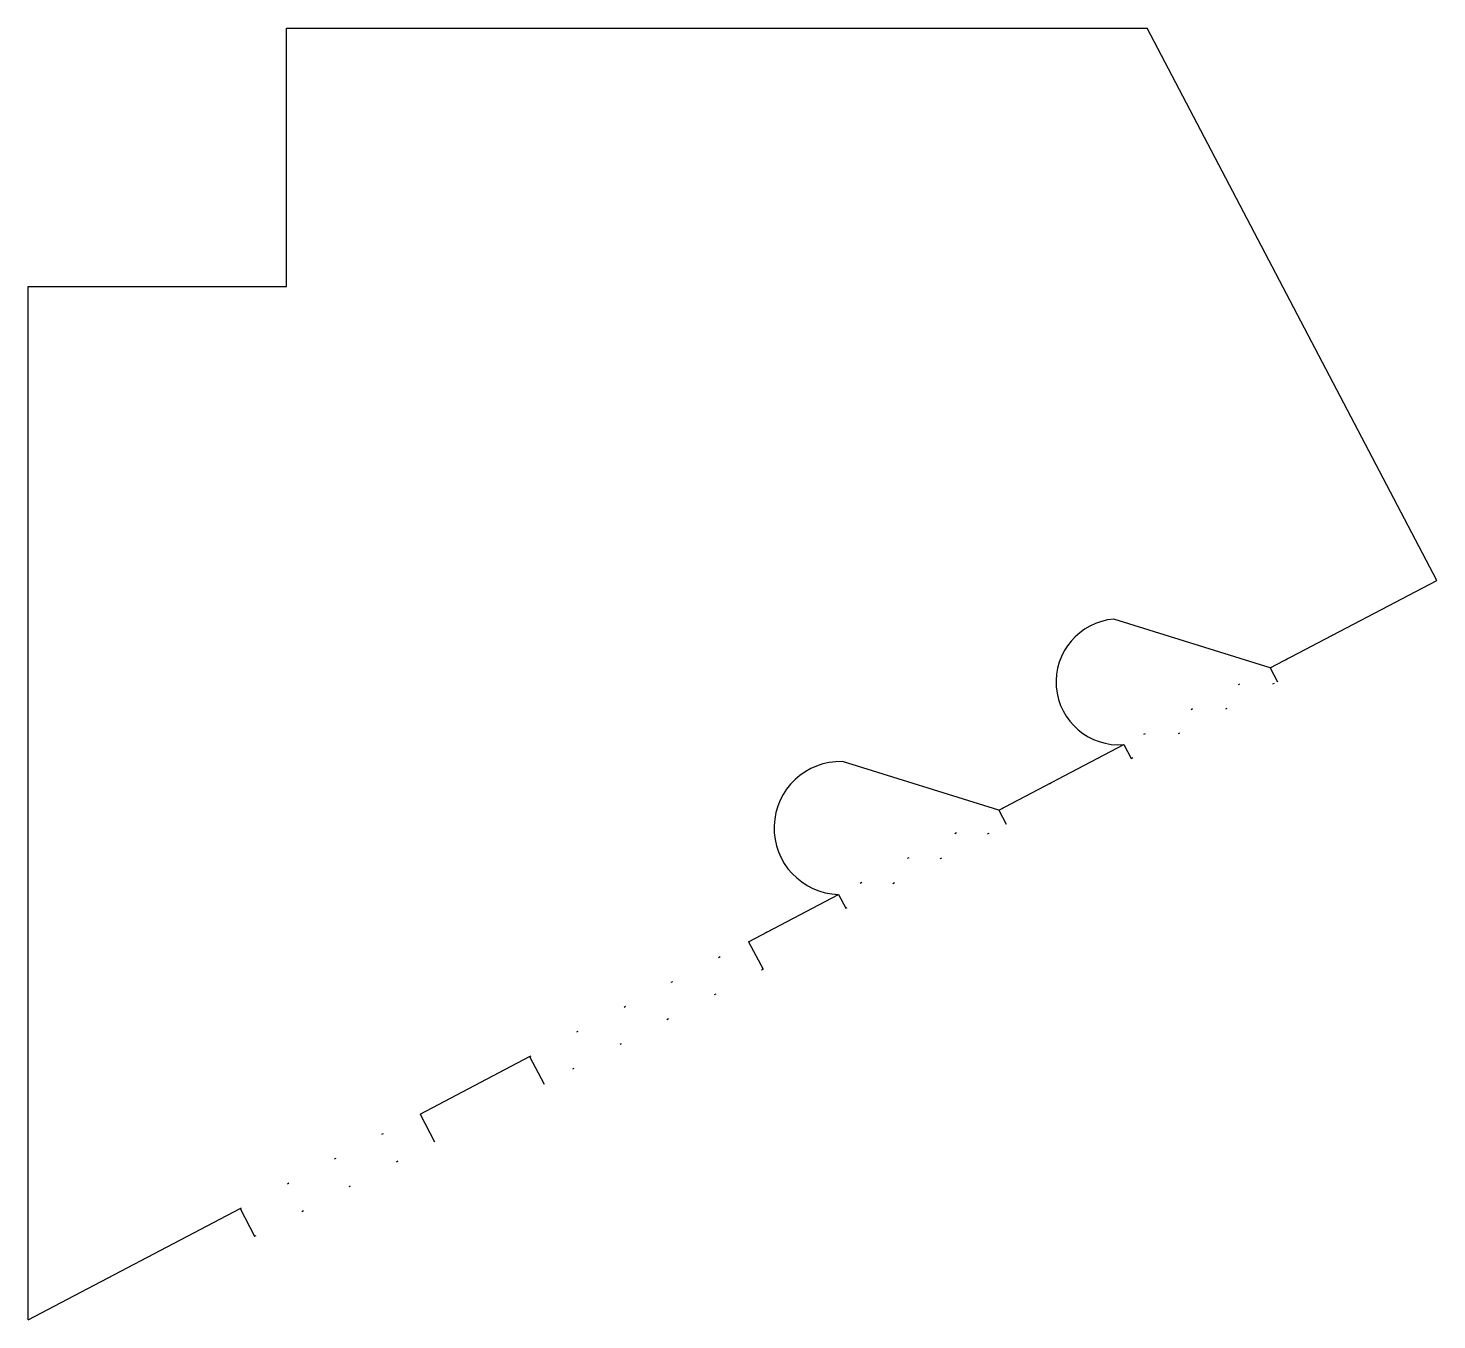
# Model space of a CAD drawing. Header units: inches. Extents: x 10 to 91.8, y 10 to 85.
import ezdxf

# ---------------------------------------------------------------- set-up
doc = ezdxf.new("R2010")
doc.units = ezdxf.units.IN
doc.header["$MEASUREMENT"] = 0
doc.linetypes.add('ACAD_ISO07W100', pattern=[3, 0, -3])
doc.layers.add('Layer1', color=7, linetype='ACAD_ISO07W100')

msp = doc.modelspace()

# ---------------------------------------------------------------- linework, layer by layer
for p, q in [((25, 70), (25, 85)), ((25, 85), (75, 85)), ((91.825, 52.936), (75, 85)), ((10, 10), (10, 70)), ((10, 70), (25, 70)), ((82.143, 47.856), (91.825, 52.936)), ((82.143, 47.856), (73.069, 50.685)), ((82.143, 47.856), (82.143, 47.856)), ((82.143, 47.856), (82.564, 47.054)), ((66.382, 39.586), (73.651, 43.4)), ((73.651, 43.4), (74.072, 42.599)), ((66.382, 39.586), (57.308, 42.414)), ((66.382, 39.586), (66.803, 38.784)), ((51.843, 31.957), (57.068, 34.698)), ((57.068, 34.698), (57.489, 33.897)), ((51.843, 31.957), (52.685, 30.353)), ((32.761, 21.944), (39.122, 25.281)), ((39.122, 25.281), (39.963, 23.678)), ((32.761, 21.944), (33.602, 20.34)), ((10, 10), (22.311, 16.46)), ((22.311, 16.46), (23.153, 14.857))]:
    msp.add_line(p, q)
for centre, radius, start, end in [((73.36, 47.042), 3.654, 94.57498, 274.57498), ((57.188, 38.556), 3.86, 88.22254, 268.22254)]:
    msp.add_arc(centre, radius, start, end)
at = {"layer": 'Layer1'}
for p, q in [((39.122, 25.281), (86.984, 50.396)), ((74.072, 42.599), (82.564, 47.054)), ((57.489, 33.897), (66.803, 38.784)), ((52.685, 30.353), (39.963, 23.678)), ((22.311, 16.46), (32.761, 21.944)), ((23.153, 14.857), (33.602, 20.34))]:
    msp.add_line(p, q, dxfattribs=at)

doc.saveas('drawing.dxf')
